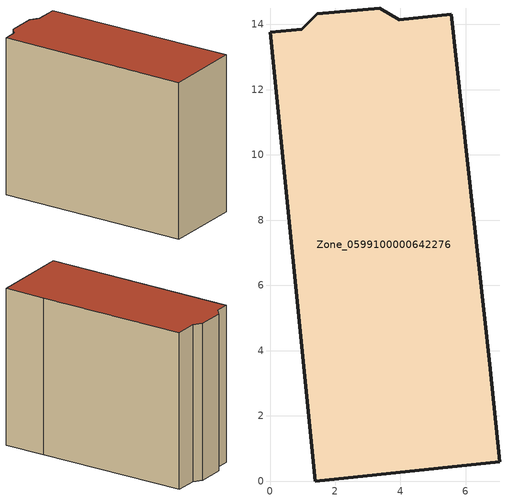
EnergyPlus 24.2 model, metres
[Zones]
Zone_0599100000642276
 floor ground (C_G): 0,13.76 0.97,13.86 1.45,14.32 3.36,14.5 3.97,14.15 5.55,14.3 6.74,3.57 7.05,0.59 1.39,0 z0
 wall outside (C_F): 1.39,0 7.05,0.59 6.74,3.57 5.55,14.3 3.97,14.15 3.36,14.5 1.45,14.32 0.97,13.86 0,13.76 1.39,0 z0:11.35
 roof outside (C_R): 0.97,13.86 0,13.76 1.39,0 7.05,0.59 6.74,3.57 5.55,14.3 3.97,14.15 3.36,14.5 1.45,14.32 z11.35
[BUILDING]
Pand.0599100000642276: North Axis=0; Terrain=City; Loads Convergence Tolerance Value=0.04; Temperature Convergence Tolerance Value=0.4; Solar Distribution=FullExterior; Maximum Number of Warmup Days=25; Minimum Number of Warmup Days=1
[Site:Location]
Rotterdam.The.Hague.AP_ZH_NLD Design_Conditions: Latitude=51.96; Longitude=4.45; Time Zone=1; Elevation=-4.5
[SITE:GROUNDTEMPERATURE:BUILDINGSURFACE]
18, 18, 18, 18, 18, 18, 18, 18, 18, 18, 18, 18
[MATERIAL] Thermal Absorptance=0.9; Solar Absorptance=0.7; Visible Absorptance=0.7
Name | Roughness | Thickness | Conductivity | Density | Specific Heat
G.TI.1946 | MediumSmooth | 0.15 | 1 | 540 | 1210
F.TI.1946 | Rough | 0.3 | 0.857143 | 1920 | 840
R.TI.1946 | MediumRough | 0.2 | 0.1 | 1500 | 1000
[CONSTRUCTION]
C_G: G.TI.1946
C_F: F.TI.1946
C_R: R.TI.1946
[ZONE]
Zone_0599100000642276: Type=1; Multiplier=1; Ceiling Height=Autocalculate; Volume=Autocalculate; Floor Area=autocalculate; Part of Total Floor Area=Yes
[ZONEINFILTRATION:DESIGNFLOWRATE]
Infil_Zone_0599100000642276: Zone or ZoneList or Space or SpaceList=Zone_0599100000642276; Schedule=AlwaysOn; Design Flow Rate Calculation Method=Flow/Area; Flow Rate per Floor Area=0.003; Constant Term Coefficient=1; Temperature Term Coefficient=0; Velocity Term Coefficient=0; Velocity Squared Term Coefficient=0
[HVACTEMPLATE:ZONE:IDEALLOADSAIRSYSTEM]
Zone_0599100000642276: Maximum Heating Supply Air Temperature=50; Minimum Cooling Supply Air Temperature=13; Maximum Heating Supply Air Humidity Ratio=0.0156; Minimum Cooling Supply Air Humidity Ratio=0.0077; Heating Limit=NoLimit; Cooling Limit=NoLimit; Dehumidification Control Type=ConstantSensibleHeatRatio; Cooling Sensible Heat Ratio=0.7; Dehumidification Setpoint=60; Humidification Control Type=None; Humidification Setpoint=30; Outdoor Air Method=None; Outdoor Air Flow Rate per Person=0.00944; Outdoor Air Flow Rate per Zone Floor Area=0; Outdoor Air Flow Rate per Zone=0; Demand Controlled Ventilation Type=None; Outdoor Air Economizer Type=NoEconomizer; Heat Recovery Type=None; Sensible Heat Recovery Effectiveness=0.7; Latent Heat Recovery Effectiveness=0.65
[ZONECONTROL:THERMOSTAT]
ThermostatControl_Zone_0599100000642276: Zone or ZoneList=Zone_0599100000642276; Control Type Schedule=DualSetpointControlType; Control 1=Thermostat_Zone_0599100000642276; Temperature Difference Between Cutout And Setpoint=0
[THERMOSTATSETPOINT:DUALSETPOINT]
Thermostat_Zone_0599100000642276: Heating Setpoint Temperature Schedule=HeatingSetpoint_Zone_0599100000642276; Cooling Setpoint Temperature Schedule=CoolingSetpoint_Zone_0599100000642276
[SCHEDULE:COMPACT]
HeatingSetpoint_Zone_0599100000642276: Through: 12/31, For: AllDays, Until: 24:00, 21
CoolingSetpoint_Zone_0599100000642276: Through: 12/31, For: AllDays, Until: 24:00, 24
DualSetpointControlType: Through: 12/31, For: AllDays, Until: 24:00, 4
AlwaysOn: Through: 12/31, For: AllDays, Until: 24:00, 1
